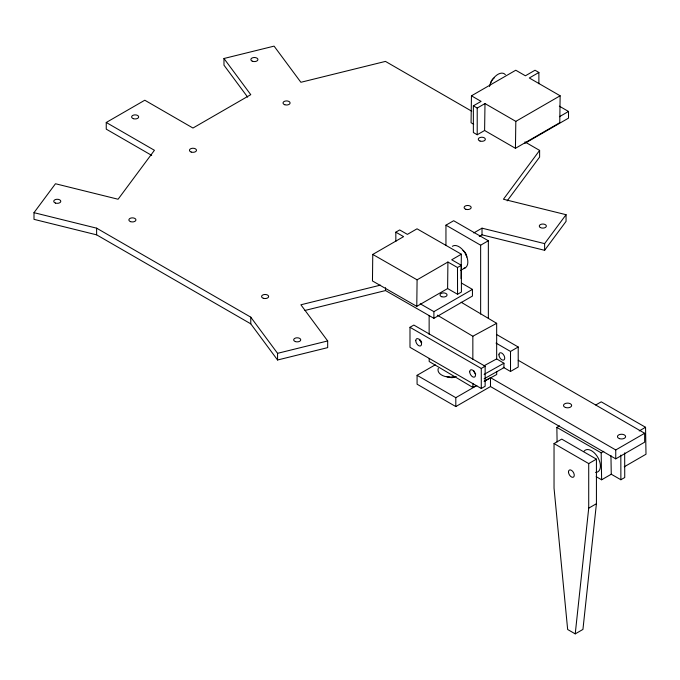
<?xml version="1.0" encoding="UTF-8"?>
<svg xmlns="http://www.w3.org/2000/svg" width="680" height="680" viewBox="0 0 680 680"><rect width="100%" height="100%" fill="white"/><g stroke="black" fill="none" stroke-linecap="round" stroke-linejoin="round"><path stroke-width="1.02" d="M395.853 241.434L395.82 232.177L403.597 236.631L372.767 254.43L372.462 280.959L416.78 306.357L447.61 288.558L447.916 262.029L457.487 267.512L461.337 265.293L461.423 292.043L457.563 294.262L447.61 288.558M416.78 306.357L417.087 279.828L447.916 262.029M461.074 278.622L461.346 254.209L417.027 228.811L407.397 234.379L399.678 229.95L395.82 232.177M538.883 83.759L538.883 72.462L535.024 70.235L525.402 75.794L515.771 70.227L471.452 95.82L471.062 122.74L473.688 124.253M471.452 95.82L481.083 101.379L473.365 105.834L473.365 132.532L477.215 134.759L484.602 130.492L484.993 103.572L515.822 121.371L560.141 95.786L529.312 77.987L538.883 72.462M484.602 130.492L515.44 148.299L515.822 121.371M560.141 95.786L559.759 122.706L515.44 148.299M575.229 633.87L588.718 508.164L588.718 463.59L554.038 443.564L554.038 488.138L567.656 629.501L575.229 633.87L582.938 629.425L596.428 503.71L596.428 459.136L561.74 439.11L554.038 443.564M524.935 141.924L539.614 150.399L503.446 199.24L566.058 214.693L566.058 221.374L544.629 250.308L482.018 234.847L479.264 236.436M507.187 200.863L539.614 157.071L539.614 150.399M544.629 250.308L544.629 243.627L566.058 214.693M380.426 285.141L300.883 304.784L327.675 340.952L327.675 347.625L277.559 360L250.767 323.833L96.62 234.838L34 219.343L34 212.67L55.471 183.744L118.091 199.24L154.428 150.288L106.25 122.477L106.25 129.149L151.7 155.388M106.25 122.477L144.789 100.224L192.967 128.035L250.767 94.665L223.975 58.497L274.082 46.13L300.883 82.288L385.458 61.404L471.716 111.197M473.365 105.834L477.215 108.06L484.993 103.572M559.428 116.713L568.514 111.46L568.514 118.142L524.892 143.327M445.952 245.31L445.952 225.174L453.662 220.728L488.35 240.754L488.35 318.096M473.756 232.942L482.018 228.174L544.629 243.627M461.346 254.209L451.715 259.777L461.337 265.293M445.952 225.174L480.641 245.2L488.35 240.754M460.419 270.563L465.596 267.572M420.206 303.781L433.899 311.644L472.438 289.391L472.438 296.063L433.899 318.317L385.526 290.555L304.954 310.454M409.989 327.293L413.839 325.065L485.137 366.231L485.137 386.257L481.279 388.484L409.989 347.319L409.989 327.293L481.279 368.458L485.137 366.231M518.228 360.281L644.649 433.271L644.649 442.17L615.748 458.856L490.492 386.546L455.812 406.572L417.078 384.208L417.078 375.309L435.251 364.82M496.026 343.085L510.51 351.441L518.211 346.995L518.211 367.022L510.51 371.467L503.192 367.251M417.078 375.309L455.812 397.673L476.808 385.551M484.109 381.335L490.492 377.647L615.748 449.956L644.649 433.271M557.098 441.915L556.852 427.397L559.479 425.875M595.79 404.982L601.231 401.837L645.549 427.278L646 454.231L624.24 466.803M556.852 427.397L601.171 452.829L603.798 451.316M639.2 430.942L645.549 427.278M588.718 463.59L596.428 459.136M596.198 476.68L601.63 479.791L611.26 474.232L620.883 479.748L624.741 477.53L624.673 452.846M588.718 508.164L596.428 503.71M484.117 374.365L503.948 363.23L503.948 367.676L484.117 378.82M437.333 315.172L472.846 336.243L496.663 323.306L496.663 358.904L503.948 363.23M483.837 365.874L496.663 358.904M429.19 358.479L429.19 361.513L472.897 387.455L476.561 385.458M484.806 380.978L496.714 374.51L496.714 371.475M34 212.67L96.62 228.166L250.767 317.161L277.559 353.328L327.675 340.952M372.767 254.43L417.087 279.828M559.342 106.165L568.514 111.46M461.516 283.084L472.438 289.391M496.493 334.45L518.211 346.995M461.159 302.234L496.663 323.306M419.704 340.306L421.421 341.326M247.656 97.138L223.975 65.178L223.975 58.497M610.946 455.566L611.26 474.232M601.171 452.829L601.63 479.791M620.823 455.073L620.883 479.748M457.487 267.512L457.563 294.262M615.748 449.956L615.748 458.856M510.51 351.441L510.51 371.467M490.492 377.647L490.492 386.546M482.018 228.174L482.018 234.847M481.279 368.458L481.279 388.484M480.641 245.2L480.641 314.067M477.215 108.06L477.215 134.759M472.846 336.243L472.846 359.278M472.897 383.409L472.897 387.455M455.812 397.673L455.812 406.572M433.899 311.644L433.899 318.317M429.139 315.546L429.139 334.39M385.526 287.7L385.526 290.555M277.559 353.328L277.559 360M250.767 317.161L250.767 323.833M96.62 228.166L96.62 234.838M465.341 254.031A4.088 2.363 60 0 1 465.8 254.992M455.302 376.49A4.088 2.363 0 0 1 448.877 376.983M456.28 376.38A12.537 7.233 0 0 1 442.858 375.666A12.537 7.233 0 0 1 438.311 368.348M454.308 376.55A5.449 3.145 0 0 1 446.598 376.482M584.103 451.129A12.537 7.233 60 0 1 598.119 457.912A12.537 7.233 60 0 1 595.587 472.43M475.719 374.034A4.088 2.363 60 0 1 473.671 370.49M421.762 342.881A4.088 2.363 60 0 1 419.721 339.337M452.37 246.304A12.537 7.233 60 0 1 465.698 254.142A12.537 7.233 60 0 1 463.845 268.311M462.927 250.41A5.449 3.145 60 0 1 466.794 257.074M489.473 86.479A12.537 7.233 -60 0 1 496.706 75.148A12.537 7.233 -60 0 1 505.376 74.698M490.348 84.6A5.449 3.145 -60 0 1 494.198 77.919M498.942 354.781A4.088 2.363 60 0 0 503.285 360.179A4.088 2.363 60 0 0 503.285 354.399A4.088 2.363 60 0 0 498.942 354.781M565.531 407.507A4.088 2.363 0 0 0 571.659 405.458A4.088 2.363 0 0 0 565.531 403.418A4.088 2.363 0 0 0 565.531 407.507M619.48 438.651A4.088 2.363 0 0 0 625.617 436.611A4.088 2.363 0 0 0 619.48 434.562A4.088 2.363 0 0 0 619.48 438.651M295.435 341.606A3.544 2.049 0 0 0 300.747 339.83A3.544 2.049 0 0 0 295.435 338.062A3.544 2.049 0 0 0 295.435 341.606M540.311 227.519A3.544 2.049 0 0 0 546.236 226.601A3.544 2.049 0 0 0 541.9 224.094A3.544 2.049 0 0 0 540.311 227.519M441.762 296.726A3.544 2.049 0 0 0 447.075 294.95A3.544 2.049 0 0 0 441.762 293.182A3.544 2.049 0 0 0 441.762 296.726M55.488 203.073A3.544 2.049 0 0 0 60.8 201.305A3.544 2.049 0 0 0 55.488 199.537A3.544 2.049 0 0 0 55.488 203.073M133.382 118.685A3.544 2.049 0 0 0 138.694 116.918A3.544 2.049 0 0 0 133.382 115.141A3.544 2.049 0 0 0 133.382 118.685M252.263 61.183A3.544 2.049 0 0 0 257.907 59.789A3.544 2.049 0 0 0 252.994 57.664A3.544 2.049 0 0 0 252.263 61.183M480.037 141.049A3.544 2.049 0 0 0 485.35 139.272A3.544 2.049 0 0 0 480.037 137.505A3.544 2.049 0 0 0 480.037 141.049M191.191 152.056A3.544 2.049 0 0 0 196.503 150.288A3.544 2.049 0 0 0 191.191 148.52A3.544 2.049 0 0 0 191.191 152.056M284.784 104.737A3.544 2.049 0 0 0 290.105 102.96A3.544 2.049 0 0 0 284.784 101.192A3.544 2.049 0 0 0 284.784 104.737M263.339 298.282A3.544 2.049 0 0 0 268.651 296.505A3.544 2.049 0 0 0 263.339 294.738A3.544 2.049 0 0 0 263.339 298.282M130.628 221.672A3.544 2.049 0 0 0 135.941 219.895A3.544 2.049 0 0 0 130.628 218.127A3.544 2.049 0 0 0 130.628 221.672M465.877 209.287A3.544 2.049 0 0 0 471.189 207.519A3.544 2.049 0 0 0 465.877 205.743A3.544 2.049 0 0 0 465.877 209.287M568.488 471.929A4.088 2.363 60 0 0 572.823 477.326A4.088 2.363 60 0 0 572.823 471.546A4.088 2.363 60 0 0 568.488 471.929M415.769 340.646A4.088 2.363 60 0 0 420.104 346.035A4.088 2.363 60 0 0 420.104 340.255A4.088 2.363 60 0 0 415.769 340.646M469.719 371.798A4.088 2.363 60 0 0 474.054 377.188A4.088 2.363 60 0 0 474.054 371.407A4.088 2.363 60 0 0 469.719 371.798"/></g></svg>
